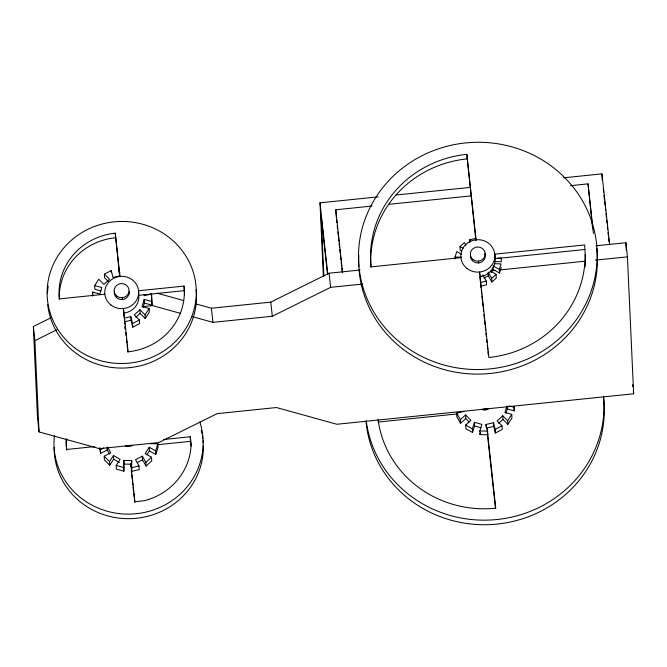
<?xml version="1.0" encoding="UTF-8"?>
<svg xmlns="http://www.w3.org/2000/svg" width="667" height="667" viewBox="0 0 667 667"><rect width="100%" height="100%" fill="white"/><g stroke="black" fill="none" stroke-linecap="round" stroke-linejoin="round"><path stroke-width="1" d="M107.537 447.115L110.78 452.81L104.219 456.22L104.386 459.871L109.738 465.233L109.571 461.581L113.482 455.519L120.11 459.371L116.208 465.441L116.375 469.093L123.837 471.177L123.879 460.422L131.666 460.597L131.749 462.423M123.837 471.177L123.879 460.422M149.275 447.24L149.441 450.892L155.795 454.586L155.628 450.934L149.275 447.24L145.189 453.577L151.542 457.27L151.709 460.922L146.048 466.041L145.881 462.389L142.338 456.161L135.484 459.713L139.036 465.95L139.203 469.601L131.624 471.352L131.666 460.597M131.624 471.352L131.741 467.292M151.367 301.409L144.222 299.416L144.389 303.068L151.534 305.061L151.584 293.997L144.33 295.673L144.105 294.764M151.534 305.061L151.584 293.997M475.596 240.47L475.654 238.444L469.735 239.778L469.86 242.521M480.473 281.507L480.657 275.429M479.715 274.762L479.59 272.028L488.878 357.487A107.32 102.168 -2.6 0 0 584.584 244.947L494.781 254.169C497.157 264.332 490.754 275.763 479.798 276.588M507.17 406.236L507.295 408.979L514.157 410.897L514.299 406.261M92.438 296.065L92.646 292.029L99.8 294.03L101.818 287.56L94.672 285.559L98.749 279.231L103.877 284.367L109.538 279.248L104.411 274.112L111.264 270.552L112.99 277.455L119.61 275.921L115.258 233.167A62.665 59.655 -2.6 0 0 59.371 298.883L104.836 294.214M144.222 299.416L141.996 306.528L149.141 308.529L149.308 312.181L145.231 318.518L140.103 313.373L139.937 309.721L134.275 314.849L139.403 319.985L139.57 323.637L132.716 327.189L130.99 320.293L130.824 316.642L124.204 318.167L123.762 314.115M142.996 307.512L144.389 303.068M155.628 450.934L157.846 443.822L150.392 443.655M155.795 454.586L158.012 447.474L157.846 443.822M455.127 258.888L455.044 257.062L456.778 251.501L461.481 254.235M493.046 267.567L493.13 269.393L499.483 273.086L499.316 269.435L501.059 263.882L494.622 263.74M499.483 273.086L501.225 267.534M465.566 414.932L465.733 418.584L460.53 423.295L460.363 419.643L465.566 414.932L470.919 420.302L465.716 425.004L465.883 428.656L472.519 432.516L472.353 428.864L474.395 422.319L481.857 424.404L479.815 430.949L479.982 434.601L487.769 434.776L487.602 431.124L485.943 424.495L493.513 422.745L495.172 429.373L495.339 433.025L502.193 429.465L502.026 425.813L497.107 420.885L502.768 415.766L507.687 420.694L507.854 424.345L502.935 419.418L502.768 415.766M472.519 432.516L474.562 425.971L474.395 422.319M479.982 434.601L480.565 432.733M506.853 406.22L504.902 412.439L511.764 414.357L511.931 418.009L507.854 424.345M505.903 413.423L507.295 408.979M145.231 318.518L145.064 314.866L149.141 308.529M109.738 465.233L113.648 459.171L113.482 455.519M146.89 454.852L149.441 450.892M491.004 272.695L493.13 269.393M507.687 420.694L511.764 414.357M135.86 317.217L140.103 313.373M145.881 462.389L151.542 457.27M461.722 251.134L460.138 250.208L459.972 246.557L464.39 242.563L465.916 245.248M496.131 274.387L496.298 278.031L491.879 282.033L491.712 278.381L496.131 274.387L490.645 271.194M498.691 423.253L502.935 419.418M132.716 327.189L132.55 323.537L139.403 319.985M107.12 447.215L107.245 449.95L100.684 453.36L100.517 449.708L103.794 448.007M483.875 278.114L488.327 275.805L488.161 272.153L491.712 278.381M137.36 462.481L142.505 459.813L142.338 456.161M495.172 429.373L502.026 425.813M595.998 245.806L625.888 242.73L627.422 256.853L633.65 393.788L336.86 424.27L276.471 407.537L217.108 413.64L158.796 442.554L99.433 448.649L39.036 431.924L37.502 417.8L33.35 326.513L50.942 317.792M39.036 431.924L34.884 340.637L57.104 329.623M195.581 303.844L211.422 308.229L270.777 302.134L329.098 273.212L360.013 270.035M192.163 316.592L212.956 322.353L272.311 316.25L330.632 287.335L362.581 284.059M124.362 321.819L130.99 320.293M480.448 282.525L486.36 281.157L486.526 284.809L480.615 286.176M131.457 467.7L139.036 465.95M460.53 423.295L456.828 416.783L456.662 413.131L463.915 411.456M493.513 422.745L493.68 426.396L487.027 427.939L495.748 508.212A107.42 102.259 -2.6 0 1 378.097 419.526M323.362 276.48L320.01 202.826L378.056 196.865M395.681 195.056L470.31 187.394M563.607 177.806L601.959 173.87L609.605 244.297M336.318 217.442L335.768 209.78L371.953 206.061M389.536 204.252L471.21 195.865M570.46 185.676L588.036 183.867L593.43 233.467M184.526 294.781A62.665 59.655 -2.6 0 0 184.234 290.645L184.025 286.085L138.561 290.754L138.769 295.314A16.958 16.141 -2.6 0 1 123.653 313.098M460.905 257.645L371.102 266.867A107.32 102.168 -2.6 0 1 466.808 154.319L476.088 239.787M138.769 295.314L184.234 290.645M494.989 258.729L584.792 249.508M143.347 306.57L152.56 305.628L180.282 313.298M492.421 270.719L495.514 270.402M499.633 269.977L584.134 261.297M595.473 260.138L627.422 256.853M94.739 446.582L66.85 449.441L66 442.896A62.565 59.555 -2.6 0 1 66.183 438.761M163.398 439.528L190.262 436.768L191.112 443.313A62.565 59.555 -2.6 0 1 144.264 500.692L134.934 501.826L130.849 464.232M157.862 444.681L190.47 441.329L190.262 436.768M378.064 422.069L457.654 413.89M455.044 257.062L461.481 257.204M497.499 258.004L501.225 258.087L501.392 261.739L494.864 261.597M479.815 430.949L487.602 431.124M124.045 464.074L131.833 464.249M156.97 293.147L183.7 300.55M101.092 290.962L94.839 289.211L94.672 285.559M509.088 405.878L513.99 407.245L514.157 410.897M474.562 425.971L481.09 427.797M116.208 465.441L123.67 467.525M459.972 246.557L463.098 248.382M492.963 265.741L499.316 269.435M465.716 425.004L472.353 428.864M113.648 459.171L119.451 462.539M465.733 418.584L469.076 421.936M139.937 309.721L145.064 314.866M108.237 281.432L104.577 277.764L104.411 274.112M104.219 456.22L109.571 461.581M469.735 239.778L470.76 241.579M488.327 275.805L491.879 282.033M482.816 274.929L486.36 281.157M456.662 413.131L460.363 419.643M142.505 459.813L146.048 466.041M107.245 449.95L109.555 454.019M493.68 426.396L495.339 433.025M487.294 432.883L487.769 434.776M119.827 272.745L118.834 268.801L119.743 275.413M130.824 316.642L132.55 323.537M100.067 447.907L100.517 449.708M99.325 447.957L100.684 453.36M190.47 441.329L191.07 446.006M66.325 448.399L66.575 450.267M632.666 384.709L632.883 386.727M633.325 390.762L633.65 393.788M603.31 188.978L603.643 192.079M603.985 195.173L604.435 199.308M604.661 201.376L605.102 205.511M605.328 207.579L605.669 210.672M606.003 213.773L606.345 216.875M606.678 219.977L607.012 223.078M607.354 226.18L607.687 229.273M608.029 232.374L608.362 235.476M608.587 237.544L609.038 241.679M592.621 228.731L588.036 183.867M466.808 154.319L475.871 240.395M479.906 277.58L480.34 281.541M480.557 283.558L481.007 287.694M481.232 289.753L481.682 293.889M481.907 295.956L482.349 300.083M482.574 302.151L483.025 306.278M483.25 308.346L483.592 311.447M483.925 314.541L484.375 318.676M484.601 320.744L485.042 324.871M485.268 326.938L485.609 330.04M485.943 333.133L486.276 336.235M486.618 339.336L486.952 342.429M487.294 345.531L487.735 349.658M487.961 351.726L488.302 354.827M487.435 434.409L495.506 508.654M335.768 209.78L342.621 272.811M336.543 219.51L336.877 222.611M337.21 225.704L337.552 228.806M337.886 231.908L338.219 235.009M338.444 237.077L338.894 241.204M339.119 243.272L339.57 247.407M339.795 249.475L340.245 253.61M340.47 255.678L340.92 259.805M341.145 261.873L341.587 266.008M341.812 268.076L342.263 272.211M329.098 273.212L330.632 287.335M320.01 202.826L327.772 274.287M327.539 274.762L321.135 215.866L323.887 276.18M270.777 302.134L272.311 316.25M211.422 308.229L212.956 322.353M151.242 293.522L152.56 305.628M115.258 233.167L119.952 276.43M124.421 320.202L124.862 324.27M125.088 326.33L125.421 329.431M125.763 332.541L126.096 335.651M126.438 338.753L126.888 342.896M127.114 344.972L127.447 348.074M127.672 350.15L127.897 352.218M130.507 463.732L130.84 466.783M131.282 470.844L131.499 472.878M131.724 474.904L132.166 478.973M132.383 480.999L132.825 485.067M133.041 487.093L133.483 491.162M133.708 493.188L134.15 497.248M134.367 499.283L134.701 502.334M33.35 326.513L34.884 340.637M625.888 242.73L626.213 249.992M601.959 173.87L602.243 180.098M478.522 261.139L478.606 262.965A7.462 7.104 -2.6 0 1 470.477 254.811M485.259 409.029L485.301 409.938M485.943 424.495L486.068 427.239M475.654 238.411L475.738 240.253M125.054 327.113L125.138 328.939M123.612 312.181L123.445 308.538L128.139 351.792A62.665 59.655 -2.6 0 0 184.025 286.085M122.386 297.715L122.47 299.541M129.115 445.606L129.156 446.515M111.264 270.552L111.347 272.378M92.646 292.029L92.813 295.681M487.152 408.588A7.462 7.104 -2.6 0 1 483.308 408.979M131.007 445.164A7.462 7.104 -2.6 0 1 127.164 445.556M488.903 408.613A7.462 7.104 -2.6 0 1 481.482 409.371M132.758 445.189A7.462 7.104 -2.6 0 1 125.346 445.948M603.61 396.365A119.36 113.623 -2.6 0 1 496.973 519.51A119.36 113.623 -2.6 0 1 366.225 420.744M199.875 422.003A74.596 71.019 -2.6 0 1 135.534 513.782A74.596 71.019 -2.6 0 1 54.411 435.651M603.618 398.899A119.36 113.623 -2.6 0 1 496.115 524.179A119.36 113.623 -2.6 0 1 365.991 421.261M596.765 248.282A119.36 113.623 -2.6 0 1 488.728 373.603A119.36 113.623 -2.6 0 1 359.046 269.626M358.846 266.558A119.36 113.623 -2.6 0 1 358.854 255.236M129.115 291.721A7.462 7.104 -2.6 0 1 121.494 299.583A7.462 7.104 -2.6 0 1 114.332 291.387M196.106 289.428A74.596 71.019 -2.6 0 1 129.581 367.659A74.596 71.019 -2.6 0 1 47.707 304.669M47.432 293.305A74.596 71.019 -2.6 0 1 48.249 286.135M129.14 292.271A7.462 7.104 -2.6 0 1 129.09 294.122M484.809 253.343A7.462 7.104 -2.6 0 1 478.606 262.965M203.335 445.873A74.596 71.019 -2.6 0 1 129.24 518.684A74.596 71.019 -2.6 0 1 54.169 447.424M201.226 430.523A74.596 71.019 -2.6 0 1 201.926 433.533M202.318 435.568A74.596 71.019 -2.6 0 1 202.793 438.644M203.026 440.712A74.596 71.019 -2.6 0 1 203.202 442.78M66.225 446.431A62.565 59.555 -2.6 0 1 66.883 439.169M59.288 299.308A62.665 59.655 -2.6 0 1 115.466 237.735M370.952 267.359A107.32 102.168 -2.6 0 1 467.017 158.888M585.209 254.602A107.32 102.168 -2.6 0 1 585.109 266.992M402.576 344.414A119.36 113.623 -2.6 0 0 595.689 273.37A119.36 113.623 -2.6 0 0 435.259 149.933A119.36 113.623 -2.6 0 0 402.576 344.414M74.654 347.799A74.596 71.019 -2.6 0 0 195.356 303.393A74.596 71.019 -2.6 0 0 95.089 226.246A74.596 71.019 -2.6 0 0 74.654 347.799M111.005 305.061A16.958 16.141 -2.6 0 0 138.444 294.964A16.958 16.141 -2.6 0 0 115.649 277.422A16.958 16.141 -2.6 0 0 111.005 305.061M116.908 296.19A7.462 7.104 -2.6 0 0 128.981 291.746A7.462 7.104 -2.6 0 0 118.951 284.034A7.462 7.104 -2.6 0 0 116.908 296.19M473.053 259.613A7.462 7.104 -2.6 0 0 485.126 255.169A7.462 7.104 -2.6 0 0 475.096 247.457A7.462 7.104 -2.6 0 0 473.053 259.613M467.108 268.534A17.025 16.208 -2.6 0 0 494.656 258.396A17.025 16.208 -2.6 0 0 471.769 240.787A17.025 16.208 -2.6 0 0 467.108 268.534"/></g></svg>
